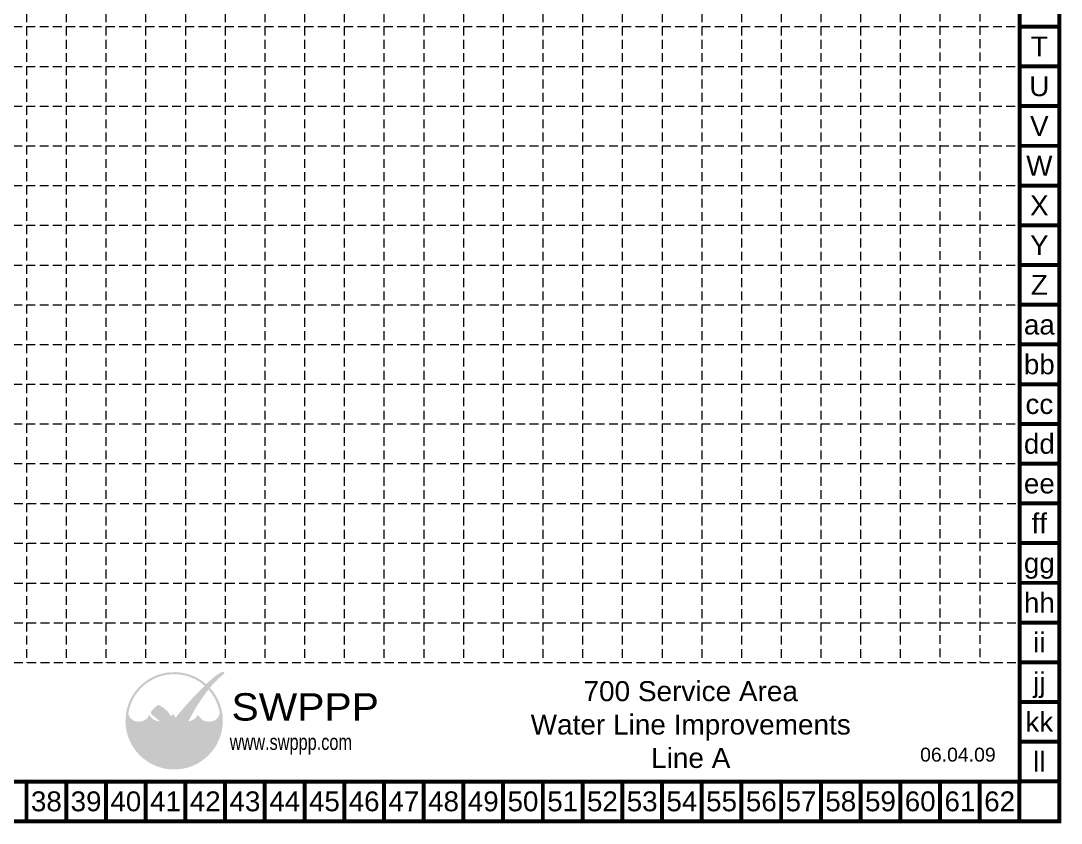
# Model space of a CAD drawing. Header units: inches. Extents: x 2602013 to 2607782, y 7036322 to 7039931.
# Drawn here: x 2605424 to 2607782, y 7036322 to 7038139 of the extents above; entities that cross this region are included whole.
import ezdxf
from ezdxf.enums import TextEntityAlignment as Align

# ---------------------------------------------------------------- set-up
doc = ezdxf.new("R2010")
doc.units = ezdxf.units.IN
doc.header["$MEASUREMENT"] = 0
doc.linetypes.add('HIDDEN', pattern=[0.375, 0.25, -0.125])
for name, color, linetype in [('BASE', 7, 'Continuous'), ('GRID', 254, 'HIDDEN'), ('LOGO', 7, 'Continuous')]:
    doc.layers.add(name, color=color, linetype=linetype)
doc.styles.add('LOGO1', font='ROCKEB.TTF', dxfattribs={"height": 25})
doc.styles.get("Standard").update_dxf_attribs({"font": 'ARIAL.TTF'})

# ---------------------------------------------------------------- blocks, each defined once
blk = doc.blocks.new('new logo')
at = {"layer": 'LOGO'}
h = blk.add_hatch(color=170, dxfattribs=at)
h.paths.add_polyline_path([(67.4, 44.1), (66.8, 44.7), (66.3, 45.2), (66, 45.8), (65.5, 46.4), (65.1, 47.2), (64.7, 47.9), (64.4, 48.5), (64.2, 49), (63.9, 49.6), (63.7, 50.1), (63.3, 51), (62.9, 52), (62.6, 52.8), (62.4, 53.3), (62.2, 53.7), (62.1, 54.2), (61.9, 54.7), (61.7, 55.2), (61.5, 55.7), (61.3, 56.3), (61, 56.8), (60.8, 57.4), (60.5, 57.9), (60.2, 58.5), (60, 59.1), (59.7, 59.6), (59.3, 60.2), (59, 60.8), (58.7, 61.3), (58.3, 61.9), (58, 62.4), (57.6, 62.9), (57.3, 63.4), (56.9, 63.9), (56.6, 64.3), (56.3, 64.7), (55.9, 65.1), (55.6, 65.5), (55.2, 65.9), (54.9, 66.2), (54, 66.2), (52.9, 66.3), (52, 66.5), (51.5, 66.6), (50.9, 66.8), (50.3, 67), (49.4, 67.4), (48.3, 67.9), (47.3, 68.6), (46.5, 69.3), (45.7, 70), (45, 70.8), (44.4, 71.5), (44, 72.2), (43.6, 72.7), (43.4, 72.9), (43.2, 73.2), (43.1, 73.4), (43, 73.5), (42.8, 73.7), (42.7, 73.7), (42.7, 73.8), (42.6, 73.8), (42.5, 73.7), (42.5, 73.6), (42.4, 73.5), (42.4, 73.4), (42.3, 73.2), (42.2, 72.8), (42, 72.1), (41.7, 71.5), (41.4, 70.9), (41, 70.3), (40.5, 69.8), (40, 69.2), (39.4, 68.7), (38.8, 68.2), (38.1, 67.7), (37.3, 67.3), (36.5, 66.9), (35.7, 66.6), (34.9, 66.3), (34, 66.1), (33, 66), (31.9, 65.9), (30.8, 65.9), (29.6, 65.9), (28.6, 66), (27.6, 66.1), (26.7, 66.4), (25.8, 66.7), (25, 67.1), (24.1, 67.6), (23.2, 68.2), (22.4, 68.9), (21.8, 69.5), (21.4, 69.9), (21, 70.4), (20.6, 70.9), (20.2, 71.5), (19.9, 72.1), (19.5, 72.9), (19.2, 73.8), (18.9, 74.8, -0.595729), (106.3, 106.8), (107, 107.5), (107.5, 108), (108.1, 108.6, 37.93689), (112.3, 104.5), (112.1, 104.2), (111.6, 103.7), (111.1, 103.1), (110.6, 102.5, -0.146449), (123.6, 75), (123.3, 74.5), (123.1, 74), (122.9, 73.5), (122.8, 73.1), (122.5, 72.4), (122.2, 71.7), (121.9, 71.1), (121.5, 70.5), (121.1, 70), (120.7, 69.5), (120.2, 69), (119.6, 68.6), (119, 68.1), (118.4, 67.7), (117.8, 67.4), (117.1, 67), (116.5, 66.7), (115.8, 66.5), (115, 66.3), (114.3, 66.1), (113.5, 66), (112.7, 65.9), (111.9, 65.8), (111.1, 65.8), (110.3, 65.8), (109.4, 65.9), (108.6, 66), (107.7, 66.2), (106.8, 66.4), (105.9, 66.7), (105.1, 67.1), (104.3, 67.5), (103.5, 68), (102.8, 68.6), (102.1, 69.3), (101.4, 70), (100.8, 70.7), (100.2, 71.4), (99.8, 72), (99.5, 72.5), (99.4, 72.8), (99.3, 73), (99.1, 73.2), (99, 73.4), (98.9, 73.5), (98.8, 73.6), (98.7, 73.6), (98.6, 73.6), (98.5, 73.5), (98.4, 73.4), (98.4, 73.3), (98.3, 73.2), (98.2, 73), (98.1, 72.8), (97.8, 72.4), (97.4, 71.8), (96.9, 71.1), (96.4, 70.5), (95.9, 70.1), (95.4, 69.6), (94.8, 69.1), (94.2, 68.6), (93.5, 68.2), (92.8, 67.7), (91.9, 67.3), (91, 66.9), (90.1, 66.6), (89.4, 66.4), (88.6, 66.2), (87.8, 66.1), (87.6, 65.6), (87.4, 65.1), (87.1, 64.4), (86.9, 63.8), (86.6, 63), (86.3, 62.2), (85.9, 61.3), (85.6, 60.4), (85.3, 59.5), (84.9, 58.6), (84.6, 57.7), (84.2, 56.7), (83.9, 55.8), (83.5, 54.9), (83.2, 54), (82.9, 53.2), (82.6, 52.4), (82.3, 51.6), (82.1, 51), (81.9, 50.3), (81.6, 49.8), (81.3, 48.9), (80.9, 48.1), (80.5, 47.3), (80.1, 46.6), (79.6, 45.9), (79.1, 45.4), (78.6, 44.8), (78.1, 44.3), (77.6, 43.9), (77, 43.5), (76.5, 43.1), (75.9, 42.8), (75.3, 42.6), (74.6, 42.3), (73.7, 42.1), (73, 41.9), (72.2, 41.9), (71.6, 42), (70.9, 42.2), (70.1, 42.5), (69.4, 42.8), (68.7, 43.1), (68, 43.5)])
h.paths.add_polyline_path([(71.8, 72), (70.7, 73.9), (70.1, 75.2), (69.7, 74.3), (68.7, 72.6), (67.9, 71.7), (67.9, 71.5), (68.1, 71.2), (68.3, 71), (68.4, 70.8), (68.5, 70.6), (68.7, 70.4), (68.8, 70.2), (68.9, 70.1), (69, 70), (69.1, 69.8), (69.3, 69.7), (69.4, 69.7), (69.5, 69.6), (69.6, 69.5), (69.7, 69.5), (69.8, 69.4), (69.9, 69.4), (70.1, 69.3), (70.2, 69.3), (70.3, 69.2), (70.4, 69.2), (70.5, 69.2), (70.6, 69.2), (70.8, 69.2), (70.9, 69.2), (71, 69.2), (71.1, 69.2), (71.2, 69.2), (71.3, 69.2), (71.4, 69.2), (71.5, 69.2), (71.6, 69.2), (71.7, 69.3), (71.8, 69.3), (71.9, 69.3), (72, 69.4), (72.1, 69.5), (72.2, 69.5), (72.3, 69.6), (72.5, 69.6), (72.6, 69.7), (72.7, 69.8), (72.8, 69.9), (72.9, 70), (73, 70.1), (73.1, 70.2), (73.2, 70.3), (73.3, 70.4), (72.5, 71.1)], flags=17)
blk.add_hatch(color=240, dxfattribs=at).paths.add_polyline_path([(117.7, 117.3), (118.9, 118.2), (119.8, 118.9), (120.6, 119.5), (121.3, 119.9), (121.9, 120.3), (122.4, 120.6), (122.8, 120.9), (123.1, 121.1), (123.4, 121.3), (123.7, 121.4), (124, 121.6), (124.2, 121.7), (124.4, 121.8), (124.6, 121.9), (124.8, 121.9), (125, 122), (125.2, 122.1), (125.4, 122.2), (125.6, 122.2), (125.8, 122.3), (125.9, 122.4), (126.1, 122.4), (126.3, 122.5), (126.4, 122.5), (126.6, 122.6), (126.7, 122.6), (126.8, 122.7), (126.9, 122.7), (127.1, 122.7), (127.2, 122.8), (127.3, 122.8), (127.4, 122.8), (127.5, 122.8), (127.6, 122.8), (127.7, 122.8), (127.8, 122.8), (127.9, 122.8), (128, 122.8), (128.1, 122.8), (128.1, 122.8), (128.2, 122.8), (128.3, 122.8), (128.4, 122.8), (128.4, 122.7), (128.5, 122.7), (128.5, 122.7), (128.6, 122.7), (128.6, 122.6), (128.7, 122.6), (128.7, 122.6), (128.7, 122.5), (128.7, 122.5), (128.8, 122.4), (128.8, 122.4), (128.8, 122.3), (128.8, 122.3), (128.8, 122.2), (128.8, 122.1), (128.8, 122.1), (128.8, 122), (128.8, 121.9), (128.8, 121.8), (128.8, 121.8), (128.8, 121.7), (128.8, 121.6), (128.7, 121.5), (128.7, 121.4), (128.7, 121.3), (128.6, 121.3), (128.6, 121.2), (128.5, 121.1), (128.4, 121), (128.4, 120.8), (128.3, 120.7), (128.2, 120.6), (128.1, 120.4), (128, 120.3), (127.8, 120.1), (127.7, 120), (127.6, 119.8), (127.4, 119.6), (127.3, 119.4), (127.1, 119.2), (126.8, 119), (126.6, 118.8), (126.3, 118.5), (125.9, 118.2), (125.5, 117.9), (125.1, 117.5), (124.6, 117), (124, 116.6), (123.5, 116.1), (122.9, 115.6), (122.3, 115.1), (121.7, 114.5), (121.1, 114), (120.6, 113.5), (120, 113), (119.5, 112.5), (119, 112), (118.5, 111.5), (118, 111), (117.5, 110.5), (117, 109.9), (116.5, 109.4), (116, 108.8), (115.5, 108.3), (115, 107.7), (114.5, 107.1), (114, 106.6), (113.5, 106), (113, 105.4), (112.5, 104.8), (112.1, 104.2), (111.6, 103.7), (111.1, 103.1), (110.6, 102.4), (110.1, 101.8), (109.6, 101.1), (109, 100.4), (108.5, 99.7), (107.9, 98.9), (107.3, 98.1), (106.7, 97.3), (106, 96.4), (105.4, 95.6), (104.8, 94.7), (104.2, 93.9), (103.6, 93.1), (103.1, 92.3), (102.5, 91.5), (102, 90.6), (101.4, 89.8), (100.9, 89), (100.3, 88.2), (99.8, 87.3), (99.2, 86.5), (98.6, 85.6), (98.1, 84.7), (97.5, 83.8), (96.9, 82.9), (96.4, 82), (95.9, 81.1), (95.4, 80.3), (94.9, 79.5), (94.5, 78.7), (94, 78), (93.6, 77.2), (93.2, 76.5), (92.8, 75.8), (92.4, 75), (92, 74.3), (91.6, 73.5), (91.2, 72.8), (90.8, 72), (90.4, 71.3), (90, 70.6), (89.6, 69.9), (89.3, 69.3), (89, 68.7), (88.8, 68.2), (88.5, 67.7), (88.3, 67.3), (88.1, 66.9), (88, 66.5), (87.8, 66.1), (87.6, 65.6), (87.4, 65.1), (87.1, 64.4), (86.9, 63.8), (86.6, 63), (86.3, 62.2), (85.9, 61.3), (85.6, 60.4), (85.3, 59.5), (84.9, 58.6), (84.6, 57.7), (84.2, 56.7), (83.9, 55.8), (83.5, 54.9), (83.2, 54), (82.9, 53.2), (82.6, 52.4), (82.3, 51.6), (82.1, 51), (81.9, 50.3), (81.6, 49.8), (81.4, 49.2), (81.2, 48.7), (81, 48.3), (80.8, 47.9), (80.6, 47.5), (80.4, 47.1), (80.2, 46.7), (80, 46.4), (79.7, 46.1), (79.5, 45.8), (79.2, 45.5), (79, 45.2), (78.7, 44.9), (78.5, 44.7), (78.2, 44.4), (78, 44.2), (77.7, 44), (77.4, 43.8), (77.2, 43.6), (76.9, 43.4), (76.6, 43.2), (76.3, 43), (76, 42.9), (75.7, 42.7), (75.5, 42.6), (75.2, 42.5), (74.9, 42.4), (74.6, 42.3), (74.3, 42.2), (74, 42.1), (73.8, 42.1), (73.5, 42), (73.2, 42), (73, 41.9), (72.7, 41.9), (72.5, 41.9), (72.2, 41.9), (72, 42), (71.8, 42), (71.5, 42.1), (71.3, 42.1), (71.1, 42.2), (70.8, 42.2), (70.6, 42.3), (70.4, 42.4), (70.1, 42.5), (69.9, 42.6), (69.6, 42.7), (69.4, 42.8), (69.2, 42.9), (68.9, 43), (68.7, 43.1), (68.5, 43.2), (68.2, 43.4), (68, 43.6), (67.8, 43.7), (67.6, 43.9), (67.4, 44.1), (67.2, 44.3), (67, 44.5), (66.8, 44.7), (66.6, 44.9), (66.5, 45.1), (66.3, 45.4), (66.1, 45.6), (65.9, 45.9), (65.7, 46.2), (65.4, 46.6), (65.2, 47), (65, 47.4), (64.7, 47.9), (64.4, 48.5), (64.2, 49), (63.9, 49.6), (63.7, 50.1), (63.4, 50.7), (63.2, 51.3), (63, 51.8), (62.8, 52.3), (62.6, 52.8), (62.4, 53.3), (62.2, 53.7), (62.1, 54.2), (61.9, 54.7), (61.7, 55.2), (61.5, 55.7), (61.3, 56.3), (61, 56.8), (60.8, 57.4), (60.5, 57.9), (60.2, 58.5), (60, 59.1), (59.7, 59.6), (59.3, 60.2), (59, 60.8), (58.7, 61.3), (58.3, 61.9), (58, 62.4), (57.6, 62.9), (57.3, 63.4), (56.9, 63.9), (56.6, 64.3), (56.3, 64.7), (55.9, 65.1), (55.6, 65.5), (55.2, 65.9), (54.9, 66.3), (54.5, 66.6), (54.1, 67), (53.7, 67.4), (53.3, 67.8), (52.8, 68.1), (52.4, 68.5), (51.9, 68.9), (51.4, 69.3), (50.9, 69.7), (50.5, 70), (50, 70.4), (49.5, 70.8), (49.1, 71.1), (48.7, 71.5), (48.2, 71.8), (47.8, 72.1), (47.5, 72.4), (47.1, 72.7), (46.8, 72.9), (46.6, 73.1), (46.3, 73.3), (46.1, 73.5), (45.9, 73.6), (45.7, 73.8), (45.6, 73.9), (45.5, 74), (45.3, 74.2), (45.2, 74.3), (45.1, 74.4), (45, 74.6), (45, 74.7), (44.9, 74.8), (44.8, 75), (44.8, 75.1), (44.8, 75.2), (44.7, 75.4), (44.7, 75.5), (44.7, 75.7), (44.7, 75.8), (44.7, 76), (44.7, 76.1), (44.7, 76.3), (44.8, 76.4), (44.8, 76.6), (44.9, 76.7), (44.9, 76.9), (45, 77.1), (45.1, 77.2), (45.2, 77.4), (45.3, 77.6), (45.4, 77.8), (45.6, 78), (45.7, 78.2), (45.9, 78.5), (46.1, 78.7), (46.3, 79), (46.6, 79.3), (46.8, 79.5), (47.1, 79.8), (47.3, 80.1), (47.6, 80.4), (47.9, 80.7), (48.2, 81), (48.5, 81.3), (48.8, 81.6), (49.2, 81.9), (49.5, 82.2), (49.8, 82.5), (50.1, 82.7), (50.4, 83), (50.7, 83.2), (51, 83.4), (51.2, 83.6), (51.5, 83.8), (51.7, 83.9), (51.9, 84.1), (52.1, 84.2), (52.2, 84.3), (52.4, 84.4), (52.5, 84.5), (52.7, 84.5), (52.8, 84.6), (53, 84.6), (53.1, 84.6), (53.2, 84.7), (53.3, 84.7), (53.5, 84.7), (53.6, 84.7), (53.7, 84.7), (53.8, 84.7), (54, 84.7), (54.1, 84.6), (54.2, 84.6), (54.3, 84.5), (54.5, 84.5), (54.6, 84.4), (54.7, 84.4), (54.9, 84.3), (55, 84.2), (55.2, 84.1), (55.3, 84.1), (55.5, 84), (55.7, 83.9), (55.9, 83.7), (56.1, 83.6), (56.4, 83.4), (56.7, 83.2), (57, 83), (57.3, 82.8), (57.7, 82.5), (58, 82.3), (58.4, 82), (58.8, 81.7), (59.2, 81.4), (59.6, 81.1), (60, 80.8), (60.4, 80.5), (60.8, 80.2), (61.2, 79.9), (61.5, 79.6), (61.9, 79.3), (62.3, 78.9), (62.6, 78.6), (63, 78.3), (63.3, 77.9), (63.7, 77.5), (64, 77.2), (64.3, 76.8), (64.6, 76.4), (64.9, 76), (65.2, 75.6), (65.5, 75.2), (65.8, 74.8), (66.1, 74.4), (66.4, 74), (66.7, 73.6), (66.9, 73.2), (67.2, 72.8), (67.4, 72.5), (67.6, 72.1), (67.8, 71.8), (67.9, 71.5), (68.1, 71.2), (68.3, 71), (68.4, 70.8), (68.5, 70.6), (68.7, 70.4), (68.8, 70.2), (68.9, 70.1), (69, 70), (69.1, 69.8), (69.3, 69.7), (69.4, 69.7), (69.5, 69.6), (69.6, 69.5), (69.7, 69.5), (69.8, 69.4), (69.9, 69.4), (70.1, 69.3), (70.2, 69.3), (70.3, 69.2), (70.4, 69.2), (70.5, 69.2), (70.6, 69.2), (70.8, 69.2), (70.9, 69.2), (71, 69.2), (71.1, 69.2), (71.2, 69.2), (71.3, 69.2), (71.4, 69.2), (71.5, 69.2), (71.6, 69.2), (71.7, 69.3), (71.8, 69.3), (71.9, 69.3), (72, 69.4), (72.1, 69.5), (72.2, 69.5), (72.3, 69.6), (72.5, 69.6), (72.6, 69.7), (72.7, 69.8), (72.8, 69.9), (72.9, 70), (73, 70.1), (73.1, 70.2), (73.2, 70.3), (73.3, 70.5), (73.5, 70.6), (73.6, 70.8), (73.7, 70.9), (73.9, 71.1), (74, 71.3), (74.2, 71.5), (74.3, 71.8), (74.5, 72), (74.7, 72.3), (74.9, 72.6), (75.1, 72.8), (75.3, 73.1), (75.6, 73.5), (75.8, 73.8), (76.1, 74.1), (76.4, 74.5), (76.7, 74.9), (77, 75.3), (77.3, 75.7), (77.7, 76.1), (78, 76.5), (78.4, 77), (78.8, 77.4), (79.2, 77.9), (79.6, 78.4), (80, 78.9), (80.5, 79.5), (81, 80), (81.5, 80.6), (82, 81.1), (82.5, 81.7), (83, 82.3), (83.6, 82.9), (84.1, 83.5), (84.7, 84.1), (85.2, 84.7), (85.7, 85.3), (86.2, 85.8), (86.7, 86.4), (87.2, 86.9), (87.7, 87.4), (88.1, 87.9), (88.6, 88.5), (89.1, 89), (89.5, 89.5), (90, 90.1), (90.5, 90.6), (91, 91.2), (91.5, 91.7), (92.1, 92.3), (92.6, 92.9), (93.2, 93.5), (93.8, 94.1), (94.4, 94.8), (95, 95.4), (95.6, 96), (96.3, 96.7), (96.9, 97.3), (97.6, 98), (98.2, 98.6), (98.8, 99.2), (99.4, 99.8), (100, 100.3), (100.5, 100.9), (101.1, 101.4), (101.6, 102), (102.1, 102.5), (102.7, 103.1), (103.2, 103.6), (103.7, 104.1), (104.2, 104.7), (104.8, 105.2), (105.3, 105.8), (105.9, 106.3), (106.4, 106.9), (107, 107.5), (107.5, 108), (108.1, 108.6), (108.7, 109.2), (109.3, 109.8), (109.9, 110.3), (110.4, 110.9), (111, 111.5), (111.6, 112), (112.2, 112.6), (112.8, 113.1), (113.4, 113.6), (114, 114.2), (114.6, 114.7), (115.3, 115.3), (116, 115.9), (116.8, 116.6)])
at = {"layer": 'LOGO', "style": 'LOGO1'}
for s, height, width, p in [('SWPPP', 31.32, 1.115, (137, 67)), ('www.swppp.com', 18.112, 0.77, (135, 33.4))]:
    blk.add_text(s, height=height, dxfattribs=dict(at, width=width)).set_placement(p)

msp = doc.modelspace()

# ---------------------------------------------------------------- linework, layer by layer
at = {"layer": 'BASE', "color": 9}
msp.add_line((2607687.1, 7039836.3), (2607687.1, 7036416.3), dxfattribs=at)
at = {"layer": 'BASE', "const_width": 9}
for points in [[(2602017.1, 7036326.3), (2607777.1, 7036326.3), (2607777.1, 7039926.3), (2602017.1, 7039926.3)], [(2602106.9, 7036416.3), (2607687.4, 7036416.1), (2607687.2, 7039836.4), (2602108, 7039836.5)]]:
    msp.add_lwpolyline(points, close=True, dxfattribs=at)
for points in [[(2607777.1, 7038126.3), (2607687.1, 7038126.3)], [(2607777.1, 7038036.3), (2607687.1, 7038036.3)], [(2607777.1, 7037946.3), (2607687.1, 7037946.3)], [(2607777.1, 7037856.3), (2607687.1, 7037856.3)], [(2607777.1, 7037766.3), (2607687.1, 7037766.3)], [(2607777.1, 7037676.3), (2607687.1, 7037676.3)], [(2607777.1, 7037586.3), (2607687.1, 7037586.3)], [(2607777.1, 7037496.3), (2607687.1, 7037496.3)], [(2607777.1, 7037406.3), (2607687.1, 7037406.3)], [(2607777.1, 7037316.3), (2607687.1, 7037316.3)], [(2607777.1, 7037226.3), (2607687.1, 7037226.3)], [(2607777.1, 7037136.3), (2607687.1, 7037136.3)], [(2607777.1, 7037046.3), (2607687.1, 7037046.3)], [(2607777.1, 7036956.3), (2607687.1, 7036956.3)], [(2607777.1, 7036866.3), (2607687.1, 7036866.3)], [(2607777.1, 7036776.3), (2607687.1, 7036776.3)], [(2607777.1, 7036686.3), (2607687.1, 7036686.3)], [(2607777.1, 7036596.3), (2607687.1, 7036596.3)], [(2607777.1, 7036506.3), (2607687.1, 7036506.3)], [(2605437.1, 7036326.3), (2605437.1, 7036416.3)], [(2605527.1, 7036326.3), (2605527.1, 7036416.3)], [(2605617.1, 7036326.3), (2605617.1, 7036416.3)], [(2605707.1, 7036326.3), (2605707.1, 7036416.3)], [(2605797.1, 7036326.3), (2605797.1, 7036416.3)], [(2605887.1, 7036326.3), (2605887.1, 7036416.3)], [(2605977.1, 7036326.3), (2605977.1, 7036416.3)], [(2606067.1, 7036326.3), (2606067.1, 7036416.3)], [(2606157.1, 7036326.3), (2606157.1, 7036416.3)], [(2606247.1, 7036326.3), (2606247.1, 7036416.3)], [(2606337.1, 7036326.3), (2606337.1, 7036416.3)], [(2606427.1, 7036326.3), (2606427.1, 7036416.3)], [(2606517.1, 7036326.3), (2606517.1, 7036416.3)], [(2606607.1, 7036326.3), (2606607.1, 7036416.3)], [(2606697.1, 7036326.3), (2606697.1, 7036416.3)], [(2606787.1, 7036326.3), (2606787.1, 7036416.3)], [(2606877.1, 7036326.3), (2606877.1, 7036416.3)], [(2606967.1, 7036326.3), (2606967.1, 7036416.3)], [(2607057.1, 7036326.3), (2607057.1, 7036416.3)], [(2607147.1, 7036326.3), (2607147.1, 7036416.3)], [(2607237.1, 7036326.3), (2607237.1, 7036416.3)], [(2607327.1, 7036326.3), (2607327.1, 7036416.3)], [(2607417.1, 7036326.3), (2607417.1, 7036416.3)], [(2607507.1, 7036326.3), (2607507.1, 7036416.3)], [(2607597.1, 7036326.3), (2607597.1, 7036416.3)], [(2607777.1, 7036416.3), (2607687.1, 7036416.3)], [(2607687.1, 7036326.3), (2607687.1, 7036416.3)]]:
    msp.add_lwpolyline(points, dxfattribs=at)
at = {"layer": 'GRID', "color": 252, "linetype": 'HIDDEN', "lineweight": 0, "ltscale": 80}
for p, q in [((2605437.1, 7039836.3), (2605437.1, 7036685.9)), ((2605527.1, 7039836.3), (2605527.1, 7036685.9)), ((2605617.1, 7039836.3), (2605617.1, 7036685.9)), ((2605707.1, 7039836.3), (2605707.1, 7036685.9)), ((2605797.1, 7039836.3), (2605797.1, 7036685.9)), ((2605887.1, 7039836.3), (2605887.1, 7036685.9)), ((2605977.1, 7039836.3), (2605977.1, 7036685.9)), ((2606067.1, 7039836.3), (2606067.1, 7036685.9)), ((2606157.1, 7039836.3), (2606157.1, 7036685.9)), ((2606247.1, 7039836.3), (2606247.1, 7036685.9)), ((2606337.1, 7039836.3), (2606337.1, 7036685.9)), ((2606427.1, 7039836.3), (2606427.1, 7036685.9)), ((2606517.1, 7039836.3), (2606517.1, 7036685.9)), ((2606607.1, 7039836.3), (2606607.1, 7036685.9)), ((2606697.1, 7039836.3), (2606697.1, 7036685.9)), ((2606787.1, 7039836.3), (2606787.1, 7036685.9)), ((2606877.1, 7039836.3), (2606877.1, 7036685.9)), ((2606967.1, 7039836.3), (2606967.1, 7036685.9)), ((2607057.1, 7039836.3), (2607057.1, 7036685.9)), ((2607147.1, 7039836.3), (2607147.1, 7036685.9)), ((2607237.1, 7039836.3), (2607237.1, 7036685.9)), ((2607327.1, 7039836.3), (2607327.1, 7036685.9)), ((2607417.1, 7039836.3), (2607417.1, 7036685.9)), ((2607507, 7039837.8), (2607507, 7036685.9)), ((2607597, 7039837.8), (2607597, 7036685.9)), ((2602107.1, 7038126.3), (2607687.1, 7038126.3)), ((2602107.1, 7038036.3), (2607687.1, 7038036.3)), ((2602107.1, 7037946.3), (2607687.1, 7037946.3)), ((2602107.1, 7037856.3), (2607687.1, 7037856.3)), ((2602107.1, 7037766.3), (2607687.1, 7037766.3)), ((2602107.1, 7037676.3), (2607687.1, 7037676.3)), ((2602107.1, 7037586.3), (2607687.1, 7037586.3)), ((2602107.1, 7037496.3), (2607687.1, 7037496.3)), ((2602107.1, 7037406.3), (2607687.1, 7037406.3)), ((2602107.1, 7037316.3), (2607687.1, 7037316.3)), ((2602107.1, 7037226.3), (2607687.1, 7037226.3)), ((2602107.1, 7037136.3), (2607687.1, 7037136.3)), ((2602109.1, 7037045.9), (2607689.1, 7037045.9)), ((2602109.1, 7036955.9), (2607689.1, 7036955.9)), ((2602109.1, 7036865.9), (2607689.1, 7036865.9)), ((2602109.1, 7036775.9), (2607689.1, 7036775.9)), ((2602109.1, 7036685.9), (2607689.1, 7036685.9))]:
    msp.add_line(p, q, dxfattribs=at)

# ---------------------------------------------------------------- block references
at = {"layer": 'GRID', "ltscale": 500, "xscale": 1.979999999806751, "yscale": 1.979999999748543, "zscale": 1.980000000019209}
msp.add_blockref('new logo', (2605630.4, 7036421.6), dxfattribs=at)

# ---------------------------------------------------------------- texts
at = {"insert": (2606942.2, 7036643.6), "char_height": 45.36, "width": 854.684, "attachment_point": 2}
msp.add_mtext('700 Service Area \\PWater Line Improvements \\PLine A', dxfattribs=at)
at = {"layer": 'BASE'}
for s, p in [('T', (2607732.1, 7038081.3)), ('U', (2607732.1, 7037991.3)), ('V', (2607732.1, 7037901.3)), ('W', (2607732.1, 7037811.3)), ('X', (2607732.1, 7037721.3)), ('Y', (2607732.1, 7037631.3)), ('Z', (2607732.1, 7037541.3)), ('aa', (2607732.1, 7037451.3)), ('bb', (2607732.1, 7037361.3)), ('cc', (2607732.1, 7037271.3)), ('dd', (2607732.1, 7037181.3)), ('ee', (2607732.1, 7037091.3)), ('ff', (2607732.1, 7037001.3)), ('gg', (2607732.1, 7036911.3)), ('hh', (2607732.1, 7036821.3)), ('ii', (2607732.1, 7036731.3)), ('jj', (2607732.1, 7036641.3)), ('kk', (2607732.1, 7036551.3)), ('ll', (2607732.1, 7036461.3)), ('38', (2605482.1, 7036371.3)), ('39', (2605572.1, 7036371.3)), ('40', (2605662.1, 7036371.3)), ('41', (2605752.1, 7036371.3)), ('42', (2605842.1, 7036371.3)), ('43', (2605932.1, 7036371.3)), ('44', (2606022.1, 7036371.3)), ('45', (2606112.1, 7036371.3)), ('46', (2606202.1, 7036371.3)), ('47', (2606292.1, 7036371.3)), ('48', (2606382.1, 7036371.3)), ('49', (2606472.1, 7036371.3)), ('50', (2606562.1, 7036371.3)), ('51', (2606652.1, 7036371.3)), ('52', (2606742.1, 7036371.3)), ('53', (2606832.1, 7036371.3)), ('54', (2606922.1, 7036371.3)), ('55', (2607012.1, 7036371.3)), ('56', (2607102.1, 7036371.3)), ('57', (2607192.1, 7036371.3)), ('58', (2607282.1, 7036371.3)), ('59', (2607372.1, 7036371.3)), ('60', (2607462.1, 7036371.3)), ('61', (2607552.1, 7036371.3)), ('62', (2607642.1, 7036371.3))]:
    msp.add_text(s, height=45, dxfattribs=at).set_placement(p, align=Align.MIDDLE_CENTER)
msp.add_text('06.04.09', height=31.5, dxfattribs=at).set_placement((2607547.6, 7036461.4), align=Align.CENTER)

doc.saveas('drawing.dxf')
